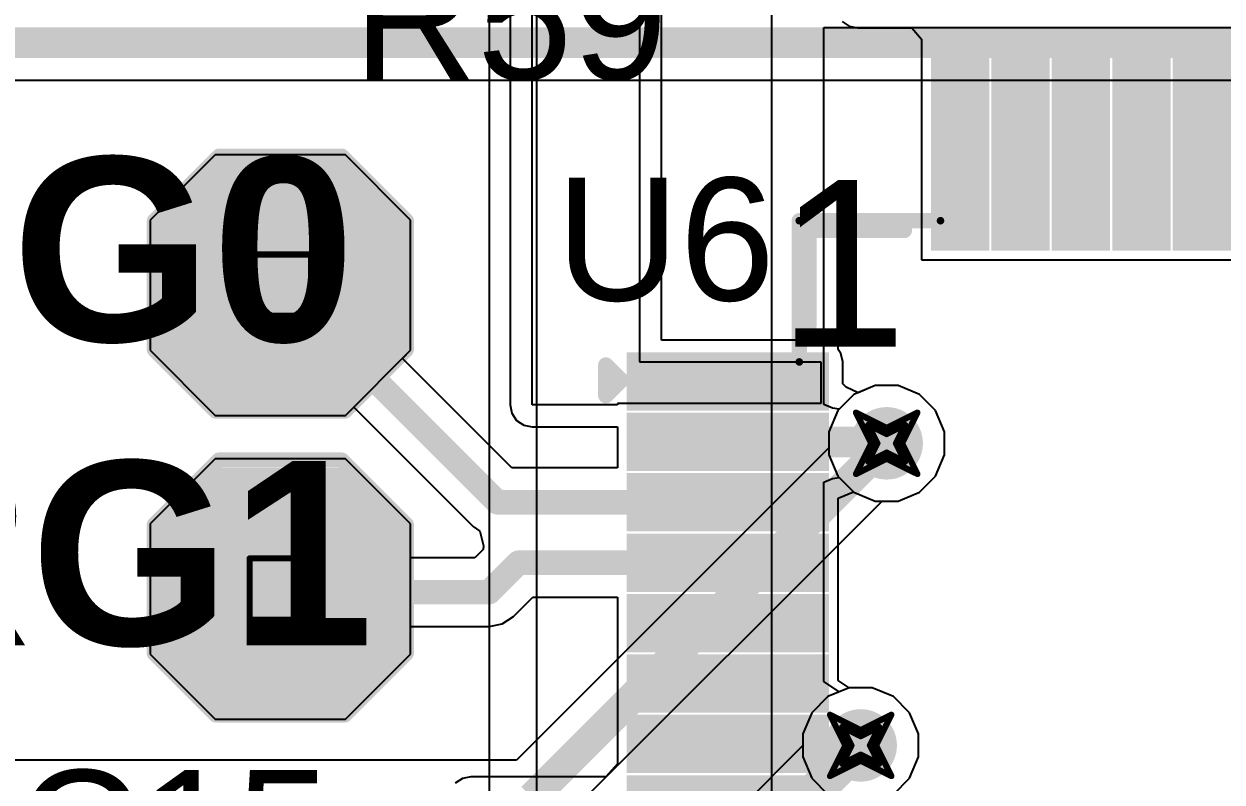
# Model space of a CAD drawing. Header units: inches. Extents: x 0 to 13.9, y -0.2 to 3.4.
# Drawn here: x 1.5475 to 1.9377, y 2.3671 to 2.6141 of the extents above; entities that cross this region are included whole.
import ezdxf

# ---------------------------------------------------------------- set-up
doc = ezdxf.new("R2010")
doc.units = ezdxf.units.IN
doc.header["$MEASUREMENT"] = 0
for name, color, linetype in [('Bottom Layer', 5, 'Continuous'), ('Bottom Solder', 6, 'Continuous'), ('Drill Drawing', 1, 'Continuous'), ('Layer 1', 16, 'Continuous'), ('Layer 2', 76, 'Continuous'), ('Mechanical 4', 56, 'Continuous'), ('Multi-Layer', 9, 'Continuous'), ('Pad Holes', 156, 'Continuous'), ('Top Layer', 1, 'Continuous'), ('Top Overlay', 2, 'Continuous'), ('Top Paste', 8, 'Continuous'), ('Top Solder', 216, 'Continuous'), ('Via Holes', 16, 'Continuous')]:
    doc.layers.add(name, color=color, linetype=linetype)
doc.styles.add('Arial', font='', dxfattribs={"height": 0.2})
doc.styles.add('Arial_Bold', font='', dxfattribs={"height": 0.2})
doc.styles.get('Arial').set_extended_font_data('Arial')
doc.styles.get('Arial_Bold').set_extended_font_data('Arial', bold=True)

msp = doc.modelspace()

# ---------------------------------------------------------------- hatches: boundary and pattern name
at = {"layer": 'Bottom Layer'}
for points in [[(1.64872, 2.56443), (1.61328, 2.56443), (1.59557, 2.54672), (1.59557, 2.51128), (1.61328, 2.49357), (1.64872, 2.49357), (1.66643, 2.51128), (1.66643, 2.54672)], [(1.64872, 2.46543), (1.61328, 2.46543), (1.59557, 2.44772), (1.59557, 2.41228), (1.61328, 2.39457), (1.64872, 2.39457), (1.66643, 2.41228), (1.66643, 2.44772)]]:
    msp.add_hatch(color=5, dxfattribs=at).paths.add_polyline_path(points)
h = msp.add_hatch(color=5, dxfattribs=at)
edge = h.paths.add_edge_path()
edge.add_arc((1.82847, 2.47748), 0.01181, 0, 360)
h = msp.add_hatch(color=5, dxfattribs=at)
edge = h.paths.add_edge_path()
edge.add_arc((1.82, 2.37906), 0.01181, 0, 360)
at = {"layer": 'Bottom Solder'}
for points in [[(1.65072, 2.56843), (1.61128, 2.56843), (1.59157, 2.54872), (1.59157, 2.50928), (1.61128, 2.48957), (1.65072, 2.48957), (1.67043, 2.50928), (1.67043, 2.54872)], [(1.65072, 2.46943), (1.61128, 2.46943), (1.59157, 2.44972), (1.59157, 2.41028), (1.61128, 2.39057), (1.65072, 2.39057), (1.67043, 2.41028), (1.67043, 2.44972)]]:
    msp.add_hatch(color=6, dxfattribs=at).paths.add_polyline_path(points)
at = {"layer": 'Layer 1'}
for points in [[(1.64872, 2.56443), (1.61328, 2.56443), (1.59557, 2.54672), (1.59557, 2.51128), (1.61328, 2.49357), (1.64872, 2.49357), (1.66643, 2.51128), (1.66643, 2.54672)], [(1.64872, 2.46543), (1.61328, 2.46543), (1.59557, 2.44772), (1.59557, 2.41228), (1.61328, 2.39457), (1.64872, 2.39457), (1.66643, 2.41228), (1.66643, 2.44772)]]:
    msp.add_hatch(color=16, dxfattribs=at).paths.add_polyline_path(points)
h = msp.add_hatch(color=16, dxfattribs=at)
edge = h.paths.add_edge_path()
edge.add_arc((1.82847, 2.47748), 0.01181, 0, 360)
h = msp.add_hatch(color=16, dxfattribs=at)
edge = h.paths.add_edge_path()
edge.add_arc((1.82, 2.37906), 0.01181, 0, 360)
at = {"layer": 'Layer 2'}
for points in [[(1.64872, 2.56443), (1.61328, 2.56443), (1.59557, 2.54672), (1.59557, 2.51128), (1.61328, 2.49357), (1.64872, 2.49357), (1.66643, 2.51128), (1.66643, 2.54672)], [(1.64872, 2.46543), (1.61328, 2.46543), (1.59557, 2.44772), (1.59557, 2.41228), (1.61328, 2.39457), (1.64872, 2.39457), (1.66643, 2.41228), (1.66643, 2.44772)]]:
    msp.add_hatch(color=76, dxfattribs=at).paths.add_polyline_path(points)
h = msp.add_hatch(color=76, dxfattribs=at)
edge = h.paths.add_edge_path()
edge.add_arc((1.82847, 2.47748), 0.01181, 0, 360)
h = msp.add_hatch(color=76, dxfattribs=at)
edge = h.paths.add_edge_path()
edge.add_arc((1.82, 2.37906), 0.01181, 0, 360)
at = {"layer": 'Mechanical 4'}
h = msp.add_hatch(color=56, dxfattribs=at)
edge = h.paths.add_edge_path()
edge.add_arc((1.8, 2.55), 0.00125, 0, 360)
h = msp.add_hatch(color=56, dxfattribs=at)
edge = h.paths.add_edge_path()
edge.add_arc((1.8, 2.55), 0.00125, 0, 360)
h = msp.add_hatch(color=56, dxfattribs=at)
edge = h.paths.add_edge_path()
edge.add_arc((1.846, 2.55), 0.00125, 0, 360)
h = msp.add_hatch(color=56, dxfattribs=at)
edge = h.paths.add_edge_path()
edge.add_arc((1.8, 2.504), 0.00125, 0, 360)
at = {"layer": 'Multi-Layer'}
for points in [[(1.64872, 2.56443), (1.61328, 2.56443), (1.59557, 2.54672), (1.59557, 2.51128), (1.61328, 2.49357), (1.64872, 2.49357), (1.66643, 2.51128), (1.66643, 2.54672)], [(1.64872, 2.46543), (1.61328, 2.46543), (1.59557, 2.44772), (1.59557, 2.41228), (1.61328, 2.39457), (1.64872, 2.39457), (1.66643, 2.41228), (1.66643, 2.44772)]]:
    msp.add_hatch(color=9, dxfattribs=at).paths.add_polyline_path(points)
at = {"layer": 'Pad Holes'}
h = msp.add_hatch(color=7, dxfattribs=at)
edge = h.paths.add_edge_path()
edge.add_arc((1.8, 2.55), 0.00125, 0, 360)
h = msp.add_hatch(color=7, dxfattribs=at)
edge = h.paths.add_edge_path()
edge.add_arc((1.8, 2.55), 0.00125, 0, 360)
h = msp.add_hatch(color=7, dxfattribs=at)
edge = h.paths.add_edge_path()
edge.add_arc((1.846, 2.55), 0.00125, 0, 360)
h = msp.add_hatch(color=7, dxfattribs=at)
edge = h.paths.add_edge_path()
edge.add_arc((1.631, 2.529), 0.01811, 0, 360)
h = msp.add_hatch(color=7, dxfattribs=at)
edge = h.paths.add_edge_path()
edge.add_arc((1.8, 2.504), 0.00125, 0, 360)
h = msp.add_hatch(color=7, dxfattribs=at)
edge = h.paths.add_edge_path()
edge.add_arc((1.631, 2.43), 0.01811, 0, 360)
at = {"layer": 'Top Layer'}
for points in [[(1.84685, 2.54429), (1.84685, 2.60217), (1.85787, 2.60217), (1.85787, 2.54429)], [(1.86654, 2.54429), (1.86654, 2.60217), (1.87756, 2.60217), (1.87756, 2.54429)], [(1.88622, 2.54429), (1.88622, 2.60217), (1.89724, 2.60217), (1.89724, 2.54429)], [(1.90591, 2.54429), (1.90591, 2.60217), (1.91693, 2.60217), (1.91693, 2.54429)], [(1.92559, 2.54429), (1.92559, 2.60217), (1.93661, 2.60217), (1.93661, 2.54429)], [(1.64872, 2.56443), (1.61328, 2.56443), (1.59557, 2.54672), (1.59557, 2.51128), (1.61328, 2.49357), (1.64872, 2.49357), (1.66643, 2.51128), (1.66643, 2.54672)], [(1.74783, 2.50315), (1.80571, 2.50315), (1.80571, 2.49213), (1.74783, 2.49213)], [(1.74783, 2.48346), (1.80571, 2.48346), (1.80571, 2.47244), (1.74783, 2.47244)], [(1.64872, 2.46543), (1.61328, 2.46543), (1.59557, 2.44772), (1.59557, 2.41228), (1.61328, 2.39457), (1.64872, 2.39457), (1.66643, 2.41228), (1.66643, 2.44772)], [(1.74783, 2.46378), (1.80571, 2.46378), (1.80571, 2.45276), (1.74783, 2.45276)], [(1.74783, 2.44409), (1.80571, 2.44409), (1.80571, 2.43307), (1.74783, 2.43307)], [(1.74783, 2.42441), (1.80571, 2.42441), (1.80571, 2.41339), (1.74783, 2.41339)], [(1.74783, 2.40472), (1.80571, 2.40472), (1.80571, 2.3937), (1.74783, 2.3937)], [(1.74783, 2.38504), (1.80571, 2.38504), (1.80571, 2.37402), (1.74783, 2.37402)]]:
    msp.add_hatch(color=1, dxfattribs=at).paths.add_polyline_path(points)
h = msp.add_hatch(color=1, dxfattribs=at)
edge = h.paths.add_edge_path()
edge.add_arc((1.82847, 2.47748), 0.01181, 0, 360)
h = msp.add_hatch(color=1, dxfattribs=at)
edge = h.paths.add_edge_path()
edge.add_arc((1.82, 2.37906), 0.01181, 0, 360)
at = {"layer": 'Top Paste'}
for points in [[(1.84685, 2.54429), (1.84685, 2.60217), (1.85787, 2.60217), (1.85787, 2.54429)], [(1.86654, 2.54429), (1.86654, 2.60217), (1.87756, 2.60217), (1.87756, 2.54429)], [(1.88622, 2.54429), (1.88622, 2.60217), (1.89724, 2.60217), (1.89724, 2.54429)], [(1.90591, 2.54429), (1.90591, 2.60217), (1.91693, 2.60217), (1.91693, 2.54429)], [(1.92559, 2.54429), (1.92559, 2.60217), (1.93661, 2.60217), (1.93661, 2.54429)], [(1.74783, 2.50315), (1.80571, 2.50315), (1.80571, 2.49213), (1.74783, 2.49213)], [(1.74783, 2.48346), (1.80571, 2.48346), (1.80571, 2.47244), (1.74783, 2.47244)], [(1.74783, 2.46378), (1.80571, 2.46378), (1.80571, 2.45276), (1.74783, 2.45276)], [(1.74783, 2.44409), (1.80571, 2.44409), (1.80571, 2.43307), (1.74783, 2.43307)], [(1.74783, 2.42441), (1.80571, 2.42441), (1.80571, 2.41339), (1.74783, 2.41339)], [(1.74783, 2.40472), (1.80571, 2.40472), (1.80571, 2.3937), (1.74783, 2.3937)], [(1.74783, 2.38504), (1.80571, 2.38504), (1.80571, 2.37402), (1.74783, 2.37402)]]:
    msp.add_hatch(color=8, dxfattribs=at).paths.add_polyline_path(points)
at = {"layer": 'Top Solder'}
for points in [[(1.84285, 2.54029), (1.84285, 2.60617), (1.86187, 2.60617), (1.86187, 2.54029)], [(1.86254, 2.54029), (1.86254, 2.60617), (1.88156, 2.60617), (1.88156, 2.54029)], [(1.88222, 2.54029), (1.88222, 2.60617), (1.90124, 2.60617), (1.90124, 2.54029)], [(1.90191, 2.54029), (1.90191, 2.60617), (1.92093, 2.60617), (1.92093, 2.54029)], [(1.92159, 2.54029), (1.92159, 2.60617), (1.94061, 2.60617), (1.94061, 2.54029)], [(1.65072, 2.56843), (1.61128, 2.56843), (1.59157, 2.54872), (1.59157, 2.50928), (1.61128, 2.48957), (1.65072, 2.48957), (1.67043, 2.50928), (1.67043, 2.54872)], [(1.74383, 2.50715), (1.80971, 2.50715), (1.80971, 2.48813), (1.74383, 2.48813)], [(1.74383, 2.48746), (1.80971, 2.48746), (1.80971, 2.46844), (1.74383, 2.46844)], [(1.65072, 2.46943), (1.61128, 2.46943), (1.59157, 2.44972), (1.59157, 2.41028), (1.61128, 2.39057), (1.65072, 2.39057), (1.67043, 2.41028), (1.67043, 2.44972)], [(1.74383, 2.46778), (1.80971, 2.46778), (1.80971, 2.44876), (1.74383, 2.44876)], [(1.74383, 2.44809), (1.80971, 2.44809), (1.80971, 2.42907), (1.74383, 2.42907)], [(1.74383, 2.42841), (1.80971, 2.42841), (1.80971, 2.40939), (1.74383, 2.40939)], [(1.74383, 2.40872), (1.80971, 2.40872), (1.80971, 2.3897), (1.74383, 2.3897)], [(1.74383, 2.38904), (1.80971, 2.38904), (1.80971, 2.37002), (1.74383, 2.37002)], [(1.74383, 2.36935), (1.80971, 2.36935), (1.80971, 2.35033), (1.74383, 2.35033)]]:
    msp.add_hatch(color=216, dxfattribs=at).paths.add_polyline_path(points)
at = {"layer": 'Via Holes'}
h = msp.add_hatch(color=7, dxfattribs=at)
edge = h.paths.add_edge_path()
edge.add_arc((1.82847, 2.47748), 0.00591, 0, 360)
h = msp.add_hatch(color=7, dxfattribs=at)
edge = h.paths.add_edge_path()
edge.add_arc((1.82, 2.37906), 0.00591, 0, 360)

# ---------------------------------------------------------------- linework, layer by layer
at = {"layer": 'Bottom Layer'}
for p, q in [((1.60978, 2.57143), (1.58857, 2.55022)), ((1.65222, 2.57143), (1.60978, 2.57143)), ((1.67343, 2.55022), (1.65222, 2.57143)), ((1.58857, 2.55022), (1.58857, 2.50778)), ((1.67343, 2.50778), (1.67343, 2.55022)), ((1.58857, 2.50778), (1.60978, 2.48657)), ((1.65222, 2.48657), (1.67343, 2.50778)), ((1.81782, 2.49343), (1.81253, 2.48814)), ((1.82473, 2.49629), (1.81782, 2.49343)), ((1.83221, 2.49629), (1.82473, 2.49629)), ((1.83913, 2.49343), (1.83221, 2.49629)), ((1.84442, 2.48814), (1.83913, 2.49343)), ((1.60978, 2.48657), (1.65222, 2.48657)), ((1.81253, 2.48814), (1.80966, 2.48122)), ((1.84728, 2.48122), (1.84442, 2.48814)), ((1.80966, 2.48122), (1.80966, 2.47374)), ((1.84728, 2.47374), (1.84728, 2.48122)), ((1.60978, 2.47243), (1.58857, 2.45122)), ((1.65222, 2.47243), (1.60978, 2.47243)), ((1.67343, 2.45122), (1.65222, 2.47243)), ((1.80966, 2.47374), (1.81253, 2.46682)), ((1.84442, 2.46682), (1.84728, 2.47374)), ((1.81253, 2.46682), (1.81782, 2.46153)), ((1.83913, 2.46153), (1.84442, 2.46682)), ((1.81782, 2.46153), (1.82473, 2.45867)), ((1.82473, 2.45867), (1.83221, 2.45867)), ((1.83221, 2.45867), (1.83913, 2.46153)), ((1.58857, 2.45122), (1.58857, 2.40878)), ((1.67343, 2.40878), (1.67343, 2.45122)), ((1.58857, 2.40878), (1.60978, 2.38757)), ((1.65222, 2.38757), (1.67343, 2.40878)), ((1.81626, 2.39787), (1.80934, 2.395)), ((1.82374, 2.39787), (1.81626, 2.39787)), ((1.83066, 2.395), (1.82374, 2.39787)), ((1.80934, 2.395), (1.80405, 2.38971)), ((1.83595, 2.38971), (1.83066, 2.395)), ((1.80405, 2.38971), (1.80119, 2.3828)), ((1.83881, 2.3828), (1.83595, 2.38971)), ((1.60978, 2.38757), (1.65222, 2.38757)), ((1.80119, 2.3828), (1.80119, 2.37531)), ((1.83881, 2.37531), (1.83881, 2.3828)), ((1.80119, 2.37531), (1.80405, 2.3684)), ((1.83595, 2.3684), (1.83881, 2.37531)), ((1.80405, 2.3684), (1.80934, 2.36311)), ((1.83066, 2.36311), (1.83595, 2.3684))]:
    msp.add_line(p, q, dxfattribs=at)
at = {"layer": 'Drill Drawing'}
for points in [[(1.621, 2.539, 0.002, 0.002, 0), (1.641, 2.539, 0.002, 0.002, 0)], [(1.621, 2.519, 0.002, 0.002, 0), (1.621, 2.539, 0.002, 0.002, 0)], [(1.641, 2.519, 0.002, 0.002, 0), (1.641, 2.539, 0.002, 0.002, 0)], [(1.621, 2.519, 0.002, 0.002, 0), (1.641, 2.519, 0.002, 0.002, 0)], [(1.81847, 2.48748, 0.002, 0.002, 0), (1.82847, 2.48248, 0.002, 0.002, 0)], [(1.81847, 2.48748, 0.002, 0.002, 0), (1.82347, 2.47748, 0.002, 0.002, 0)], [(1.82847, 2.48248, 0.002, 0.002, 0), (1.83847, 2.48748, 0.002, 0.002, 0)], [(1.83347, 2.47748, 0.002, 0.002, 0), (1.83847, 2.48748, 0.002, 0.002, 0)], [(1.82247, 2.48348, 0.002, 0.002, 0), (1.82847, 2.48048, 0.002, 0.002, 0)], [(1.82247, 2.48348, 0.002, 0.002, 0), (1.82547, 2.47748, 0.002, 0.002, 0)], [(1.82847, 2.48048, 0.002, 0.002, 0), (1.83447, 2.48348, 0.002, 0.002, 0)], [(1.83147, 2.47748, 0.002, 0.002, 0), (1.83447, 2.48348, 0.002, 0.002, 0)], [(1.81847, 2.46748, 0.002, 0.002, 0), (1.82347, 2.47748, 0.002, 0.002, 0)], [(1.82247, 2.47148, 0.002, 0.002, 0), (1.82547, 2.47748, 0.002, 0.002, 0)], [(1.83147, 2.47748, 0.002, 0.002, 0), (1.83447, 2.47148, 0.002, 0.002, 0)], [(1.83347, 2.47748, 0.002, 0.002, 0), (1.83847, 2.46748, 0.002, 0.002, 0)], [(1.82247, 2.47148, 0.002, 0.002, 0), (1.82847, 2.47448, 0.002, 0.002, 0)], [(1.82847, 2.47448, 0.002, 0.002, 0), (1.83447, 2.47148, 0.002, 0.002, 0)], [(1.81847, 2.46748, 0.002, 0.002, 0), (1.82847, 2.47248, 0.002, 0.002, 0)], [(1.82847, 2.47248, 0.002, 0.002, 0), (1.83847, 2.46748, 0.002, 0.002, 0)], [(1.621, 2.44, 0.002, 0.002, 0), (1.641, 2.44, 0.002, 0.002, 0)], [(1.621, 2.42, 0.002, 0.002, 0), (1.621, 2.44, 0.002, 0.002, 0)], [(1.641, 2.42, 0.002, 0.002, 0), (1.641, 2.44, 0.002, 0.002, 0)], [(1.621, 2.42, 0.002, 0.002, 0), (1.641, 2.42, 0.002, 0.002, 0)], [(1.81, 2.38906, 0.002, 0.002, 0), (1.82, 2.38406, 0.002, 0.002, 0)], [(1.81, 2.38906, 0.002, 0.002, 0), (1.815, 2.37906, 0.002, 0.002, 0)], [(1.82, 2.38406, 0.002, 0.002, 0), (1.83, 2.38906, 0.002, 0.002, 0)], [(1.825, 2.37906, 0.002, 0.002, 0), (1.83, 2.38906, 0.002, 0.002, 0)], [(1.814, 2.38506, 0.002, 0.002, 0), (1.82, 2.38206, 0.002, 0.002, 0)], [(1.814, 2.38506, 0.002, 0.002, 0), (1.817, 2.37906, 0.002, 0.002, 0)], [(1.82, 2.38206, 0.002, 0.002, 0), (1.826, 2.38506, 0.002, 0.002, 0)], [(1.823, 2.37906, 0.002, 0.002, 0), (1.826, 2.38506, 0.002, 0.002, 0)], [(1.81, 2.36906, 0.002, 0.002, 0), (1.815, 2.37906, 0.002, 0.002, 0)], [(1.814, 2.37306, 0.002, 0.002, 0), (1.817, 2.37906, 0.002, 0.002, 0)], [(1.814, 2.37306, 0.002, 0.002, 0), (1.82, 2.37606, 0.002, 0.002, 0)], [(1.82, 2.37606, 0.002, 0.002, 0), (1.826, 2.37306, 0.002, 0.002, 0)], [(1.823, 2.37906, 0.002, 0.002, 0), (1.826, 2.37306, 0.002, 0.002, 0)], [(1.825, 2.37906, 0.002, 0.002, 0), (1.83, 2.36906, 0.002, 0.002, 0)], [(1.81, 2.36906, 0.002, 0.002, 0), (1.82, 2.37406, 0.002, 0.002, 0)], [(1.82, 2.37406, 0.002, 0.002, 0), (1.83, 2.36906, 0.002, 0.002, 0)]]:
    msp.add_lwpolyline(points, format="xyseb", dxfattribs=at)
for points in [[(1.6205, 2.539, 0.001, 0.001, 1), (1.6215, 2.539, 0.001, 0.001, 1)], [(1.6205, 2.539, 0.001, 0.001, 1), (1.6215, 2.539, 0.001, 0.001, 1)], [(1.6405, 2.539, 0.001, 0.001, 1), (1.6415, 2.539, 0.001, 0.001, 1)], [(1.6405, 2.539, 0.001, 0.001, 1), (1.6415, 2.539, 0.001, 0.001, 1)], [(1.6205, 2.519, 0.001, 0.001, 1), (1.6215, 2.519, 0.001, 0.001, 1)], [(1.6205, 2.519, 0.001, 0.001, 1), (1.6215, 2.519, 0.001, 0.001, 1)], [(1.6405, 2.519, 0.001, 0.001, 1), (1.6415, 2.519, 0.001, 0.001, 1)], [(1.6405, 2.519, 0.001, 0.001, 1), (1.6415, 2.519, 0.001, 0.001, 1)], [(1.81797, 2.48748, 0.001, 0.001, 1), (1.81897, 2.48748, 0.001, 0.001, 1)], [(1.81797, 2.48748, 0.001, 0.001, 1), (1.81897, 2.48748, 0.001, 0.001, 1)], [(1.83797, 2.48748, 0.001, 0.001, 1), (1.83897, 2.48748, 0.001, 0.001, 1)], [(1.83797, 2.48748, 0.001, 0.001, 1), (1.83897, 2.48748, 0.001, 0.001, 1)], [(1.82197, 2.48348, 0.001, 0.001, 1), (1.82297, 2.48348, 0.001, 0.001, 1)], [(1.82197, 2.48348, 0.001, 0.001, 1), (1.82297, 2.48348, 0.001, 0.001, 1)], [(1.82797, 2.48248, 0.001, 0.001, 1), (1.82897, 2.48248, 0.001, 0.001, 1)], [(1.82797, 2.48248, 0.001, 0.001, 1), (1.82897, 2.48248, 0.001, 0.001, 1)], [(1.83397, 2.48348, 0.001, 0.001, 1), (1.83497, 2.48348, 0.001, 0.001, 1)], [(1.83397, 2.48348, 0.001, 0.001, 1), (1.83497, 2.48348, 0.001, 0.001, 1)], [(1.82297, 2.47748, 0.001, 0.001, 1), (1.82397, 2.47748, 0.001, 0.001, 1)], [(1.82297, 2.47748, 0.001, 0.001, 1), (1.82397, 2.47748, 0.001, 0.001, 1)], [(1.82497, 2.47748, 0.001, 0.001, 1), (1.82597, 2.47748, 0.001, 0.001, 1)], [(1.82497, 2.47748, 0.001, 0.001, 1), (1.82597, 2.47748, 0.001, 0.001, 1)], [(1.82797, 2.48048, 0.001, 0.001, 1), (1.82897, 2.48048, 0.001, 0.001, 1)], [(1.82797, 2.48048, 0.001, 0.001, 1), (1.82897, 2.48048, 0.001, 0.001, 1)], [(1.83097, 2.47748, 0.001, 0.001, 1), (1.83197, 2.47748, 0.001, 0.001, 1)], [(1.83097, 2.47748, 0.001, 0.001, 1), (1.83197, 2.47748, 0.001, 0.001, 1)], [(1.83297, 2.47748, 0.001, 0.001, 1), (1.83397, 2.47748, 0.001, 0.001, 1)], [(1.83297, 2.47748, 0.001, 0.001, 1), (1.83397, 2.47748, 0.001, 0.001, 1)], [(1.82797, 2.47448, 0.001, 0.001, 1), (1.82897, 2.47448, 0.001, 0.001, 1)], [(1.82797, 2.47448, 0.001, 0.001, 1), (1.82897, 2.47448, 0.001, 0.001, 1)], [(1.82197, 2.47148, 0.001, 0.001, 1), (1.82297, 2.47148, 0.001, 0.001, 1)], [(1.82197, 2.47148, 0.001, 0.001, 1), (1.82297, 2.47148, 0.001, 0.001, 1)], [(1.82797, 2.47248, 0.001, 0.001, 1), (1.82897, 2.47248, 0.001, 0.001, 1)], [(1.82797, 2.47248, 0.001, 0.001, 1), (1.82897, 2.47248, 0.001, 0.001, 1)], [(1.83397, 2.47148, 0.001, 0.001, 1), (1.83497, 2.47148, 0.001, 0.001, 1)], [(1.83397, 2.47148, 0.001, 0.001, 1), (1.83497, 2.47148, 0.001, 0.001, 1)], [(1.81797, 2.46748, 0.001, 0.001, 1), (1.81897, 2.46748, 0.001, 0.001, 1)], [(1.81797, 2.46748, 0.001, 0.001, 1), (1.81897, 2.46748, 0.001, 0.001, 1)], [(1.83797, 2.46748, 0.001, 0.001, 1), (1.83897, 2.46748, 0.001, 0.001, 1)], [(1.83797, 2.46748, 0.001, 0.001, 1), (1.83897, 2.46748, 0.001, 0.001, 1)], [(1.6205, 2.44, 0.001, 0.001, 1), (1.6215, 2.44, 0.001, 0.001, 1)], [(1.6205, 2.44, 0.001, 0.001, 1), (1.6215, 2.44, 0.001, 0.001, 1)], [(1.6405, 2.44, 0.001, 0.001, 1), (1.6415, 2.44, 0.001, 0.001, 1)], [(1.6405, 2.44, 0.001, 0.001, 1), (1.6415, 2.44, 0.001, 0.001, 1)], [(1.6205, 2.42, 0.001, 0.001, 1), (1.6215, 2.42, 0.001, 0.001, 1)], [(1.6205, 2.42, 0.001, 0.001, 1), (1.6215, 2.42, 0.001, 0.001, 1)], [(1.6405, 2.42, 0.001, 0.001, 1), (1.6415, 2.42, 0.001, 0.001, 1)], [(1.6405, 2.42, 0.001, 0.001, 1), (1.6415, 2.42, 0.001, 0.001, 1)], [(1.8095, 2.38906, 0.001, 0.001, 1), (1.8105, 2.38906, 0.001, 0.001, 1)], [(1.8095, 2.38906, 0.001, 0.001, 1), (1.8105, 2.38906, 0.001, 0.001, 1)], [(1.8295, 2.38906, 0.001, 0.001, 1), (1.8305, 2.38906, 0.001, 0.001, 1)], [(1.8295, 2.38906, 0.001, 0.001, 1), (1.8305, 2.38906, 0.001, 0.001, 1)], [(1.8135, 2.38506, 0.001, 0.001, 1), (1.8145, 2.38506, 0.001, 0.001, 1)], [(1.8135, 2.38506, 0.001, 0.001, 1), (1.8145, 2.38506, 0.001, 0.001, 1)], [(1.8195, 2.38406, 0.001, 0.001, 1), (1.8205, 2.38406, 0.001, 0.001, 1)], [(1.8195, 2.38406, 0.001, 0.001, 1), (1.8205, 2.38406, 0.001, 0.001, 1)], [(1.8255, 2.38506, 0.001, 0.001, 1), (1.8265, 2.38506, 0.001, 0.001, 1)], [(1.8255, 2.38506, 0.001, 0.001, 1), (1.8265, 2.38506, 0.001, 0.001, 1)], [(1.8195, 2.38206, 0.001, 0.001, 1), (1.8205, 2.38206, 0.001, 0.001, 1)], [(1.8195, 2.38206, 0.001, 0.001, 1), (1.8205, 2.38206, 0.001, 0.001, 1)], [(1.8145, 2.37906, 0.001, 0.001, 1), (1.8155, 2.37906, 0.001, 0.001, 1)], [(1.8145, 2.37906, 0.001, 0.001, 1), (1.8155, 2.37906, 0.001, 0.001, 1)], [(1.8165, 2.37906, 0.001, 0.001, 1), (1.8175, 2.37906, 0.001, 0.001, 1)], [(1.8165, 2.37906, 0.001, 0.001, 1), (1.8175, 2.37906, 0.001, 0.001, 1)], [(1.8195, 2.37606, 0.001, 0.001, 1), (1.8205, 2.37606, 0.001, 0.001, 1)], [(1.8195, 2.37606, 0.001, 0.001, 1), (1.8205, 2.37606, 0.001, 0.001, 1)], [(1.8225, 2.37906, 0.001, 0.001, 1), (1.8235, 2.37906, 0.001, 0.001, 1)], [(1.8225, 2.37906, 0.001, 0.001, 1), (1.8235, 2.37906, 0.001, 0.001, 1)], [(1.8245, 2.37906, 0.001, 0.001, 1), (1.8255, 2.37906, 0.001, 0.001, 1)], [(1.8245, 2.37906, 0.001, 0.001, 1), (1.8255, 2.37906, 0.001, 0.001, 1)], [(1.8135, 2.37306, 0.001, 0.001, 1), (1.8145, 2.37306, 0.001, 0.001, 1)], [(1.8135, 2.37306, 0.001, 0.001, 1), (1.8145, 2.37306, 0.001, 0.001, 1)], [(1.8195, 2.37406, 0.001, 0.001, 1), (1.8205, 2.37406, 0.001, 0.001, 1)], [(1.8195, 2.37406, 0.001, 0.001, 1), (1.8205, 2.37406, 0.001, 0.001, 1)], [(1.8255, 2.37306, 0.001, 0.001, 1), (1.8265, 2.37306, 0.001, 0.001, 1)], [(1.8255, 2.37306, 0.001, 0.001, 1), (1.8265, 2.37306, 0.001, 0.001, 1)], [(1.8095, 2.36906, 0.001, 0.001, 1), (1.8105, 2.36906, 0.001, 0.001, 1)], [(1.8095, 2.36906, 0.001, 0.001, 1), (1.8105, 2.36906, 0.001, 0.001, 1)], [(1.8295, 2.36906, 0.001, 0.001, 1), (1.8305, 2.36906, 0.001, 0.001, 1)], [(1.8295, 2.36906, 0.001, 0.001, 1), (1.8305, 2.36906, 0.001, 0.001, 1)]]:
    msp.add_lwpolyline(points, format="xyseb", close=True, dxfattribs=at)
at = {"layer": 'Layer 1'}
for p, q in [((1.53709, 2.59576), (2.068, 2.59576)), ((1.60978, 2.57143), (1.58857, 2.55022)), ((1.65222, 2.57143), (1.60978, 2.57143)), ((1.67343, 2.55022), (1.65222, 2.57143)), ((1.58857, 2.55022), (1.58857, 2.50778)), ((1.67343, 2.50778), (1.67343, 2.55022)), ((1.58857, 2.50778), (1.60978, 2.48657)), ((1.65222, 2.48657), (1.67343, 2.50778)), ((1.81782, 2.49343), (1.81253, 2.48814)), ((1.82473, 2.49629), (1.81782, 2.49343)), ((1.83221, 2.49629), (1.82473, 2.49629)), ((1.83913, 2.49343), (1.83221, 2.49629)), ((1.84442, 2.48814), (1.83913, 2.49343)), ((1.60978, 2.48657), (1.65222, 2.48657)), ((1.81253, 2.48814), (1.80966, 2.48122)), ((1.84728, 2.48122), (1.84442, 2.48814)), ((1.80966, 2.48122), (1.80966, 2.47597)), ((1.84728, 2.47374), (1.84728, 2.48122)), ((1.80966, 2.47597), (1.70792, 2.37424)), ((1.60978, 2.47243), (1.58857, 2.45122)), ((1.65222, 2.47243), (1.60978, 2.47243)), ((1.67343, 2.45122), (1.65222, 2.47243)), ((1.84442, 2.46682), (1.84728, 2.47374)), ((1.83913, 2.46153), (1.84442, 2.46682)), ((1.72164, 2.35335), (1.82696, 2.45867)), ((1.82696, 2.45867), (1.83221, 2.45867)), ((1.83221, 2.45867), (1.83913, 2.46153)), ((1.58857, 2.45122), (1.58857, 2.40878)), ((1.67343, 2.40878), (1.67343, 2.45122)), ((1.58857, 2.40878), (1.60978, 2.38757)), ((1.65222, 2.38757), (1.67343, 2.40878)), ((1.81626, 2.39787), (1.80934, 2.395)), ((1.82374, 2.39787), (1.81626, 2.39787)), ((1.83066, 2.395), (1.82374, 2.39787)), ((1.80934, 2.395), (1.80405, 2.38971)), ((1.83595, 2.38971), (1.83066, 2.395)), ((1.80405, 2.38971), (1.80119, 2.3828)), ((1.83881, 2.3828), (1.83595, 2.38971)), ((1.60978, 2.38757), (1.65222, 2.38757)), ((1.80119, 2.3828), (1.80119, 2.37899)), ((1.83881, 2.37531), (1.83881, 2.3828)), ((1.80119, 2.37899), (1.74063, 2.31843)), ((1.70792, 2.37424), (0.90607, 2.37424)), ((1.83595, 2.3684), (1.83881, 2.37531)), ((1.83066, 2.36311), (1.83595, 2.3684))]:
    msp.add_line(p, q, dxfattribs=at)
for points in [[(0.383, 2.608, 0.01, 0.01, 0), (2.068, 2.608, 0.01, 0.01, 0)], [(1.71299, 2.362, 0.01, 0.01, 0), (1.82847, 2.47748, 0.01, 0.01, 0)], [(1.75, 2.30906, 0.012, 0.012, 0), (1.82, 2.37906, 0.012, 0.012, 0)]]:
    msp.add_lwpolyline(points, format="xyseb", dxfattribs=at)
for points in [[(1.82597, 2.47748, 0.005, 0.005, 1), (1.83097, 2.47748, 0.005, 0.005, 1)], [(1.817, 2.37906, 0.006, 0.006, 1), (1.823, 2.37906, 0.006, 0.006, 1)]]:
    msp.add_lwpolyline(points, format="xyseb", close=True, dxfattribs=at)
at = {"layer": 'Layer 2'}
for p, q in [((1.699, 2.885), (1.699, 1.959)), ((1.7145, 1.942), (1.7145, 2.68305)), ((1.791, 2.63564), (1.791, 2.223)), ((1.808, 2.49014), (1.808, 2.613)), ((1.808, 2.613), (2.325, 2.613)), ((1.60978, 2.57143), (1.58857, 2.55022)), ((1.65222, 2.57143), (1.60978, 2.57143)), ((1.67343, 2.55022), (1.65222, 2.57143)), ((1.58857, 2.55022), (1.58857, 2.50778)), ((1.67343, 2.50778), (1.67343, 2.55022)), ((1.58857, 2.50778), (1.60978, 2.48657)), ((1.65222, 2.48657), (1.67343, 2.50778)), ((1.81782, 2.49343), (1.813, 2.48861)), ((1.82473, 2.49629), (1.81782, 2.49343)), ((1.83221, 2.49629), (1.82473, 2.49629)), ((1.83913, 2.49343), (1.83221, 2.49629)), ((1.84442, 2.48814), (1.83913, 2.49343)), ((1.81078, 2.48891), (1.808, 2.49014)), ((1.60978, 2.48657), (1.65222, 2.48657)), ((1.813, 2.48861), (1.81078, 2.48891)), ((1.84728, 2.48122), (1.84442, 2.48814)), ((1.84728, 2.47374), (1.84728, 2.48122)), ((1.60978, 2.47243), (1.58857, 2.45122)), ((1.65222, 2.47243), (1.60978, 2.47243)), ((1.67343, 2.45122), (1.65222, 2.47243)), ((1.84442, 2.46682), (1.84728, 2.47374)), ((1.808, 2.46482), (1.81078, 2.46605)), ((1.81078, 2.46605), (1.813, 2.46635)), ((1.813, 2.46635), (1.81782, 2.46153)), ((1.83913, 2.46153), (1.84442, 2.46682)), ((1.808, 2.39986), (1.808, 2.46482)), ((1.81782, 2.46153), (1.82473, 2.45867)), ((1.82473, 2.45867), (1.83221, 2.45867)), ((1.83221, 2.45867), (1.83913, 2.46153)), ((1.58857, 2.45122), (1.58857, 2.40878)), ((1.67343, 2.40878), (1.67343, 2.45122)), ((1.58857, 2.40878), (1.60978, 2.38757)), ((1.65222, 2.38757), (1.67343, 2.40878)), ((1.813, 2.39652), (1.808, 2.39986)), ((1.81626, 2.39787), (1.813, 2.39652)), ((1.82374, 2.39787), (1.81626, 2.39787)), ((1.83066, 2.395), (1.82374, 2.39787)), ((1.83595, 2.38971), (1.83066, 2.395)), ((1.83881, 2.3828), (1.83595, 2.38971)), ((1.60978, 2.38757), (1.65222, 2.38757)), ((1.83881, 2.37531), (1.83881, 2.3828)), ((1.83595, 2.3684), (1.83881, 2.37531)), ((1.83066, 2.36311), (1.83595, 2.3684))]:
    msp.add_line(p, q, dxfattribs=at)
at = {"layer": 'Mechanical 4'}
for points in [[(1.8, 2.55, 0.005, 0.005, 0), (1.846, 2.55, 0.005, 0.005, 0)], [(1.8, 2.504, 0.005, 0.005, 0), (1.8, 2.55, 0.005, 0.005, 0)]]:
    msp.add_lwpolyline(points, format="xyseb", dxfattribs=at)
for points in [[(1.79875, 2.55, 0.0025, 0.0025, 1), (1.80125, 2.55, 0.0025, 0.0025, 1)], [(1.79875, 2.55, 0.0025, 0.0025, 1), (1.80125, 2.55, 0.0025, 0.0025, 1)], [(1.84475, 2.55, 0.0025, 0.0025, 1), (1.84725, 2.55, 0.0025, 0.0025, 1)], [(1.79875, 2.504, 0.0025, 0.0025, 1), (1.80125, 2.504, 0.0025, 0.0025, 1)]]:
    msp.add_lwpolyline(points, format="xyseb", close=True, dxfattribs=at)
at = {"layer": 'Top Layer'}
for p, q in [((1.70586, 2.717), (1.70586, 2.49)), ((1.713, 2.49), (1.713, 2.717)), ((1.748, 2.717), (1.748, 2.504)), ((1.75514, 2.51114), (1.75514, 2.71517)), ((1.81395, 2.61495), (1.81627, 2.61341)), ((1.81627, 2.61341), (1.819, 2.61286)), ((1.819, 2.61286), (1.83671, 2.61286)), ((1.83671, 2.61286), (1.83985, 2.60917)), ((1.83985, 2.60917), (1.83985, 2.53729)), ((1.60978, 2.57143), (1.58857, 2.55022)), ((1.65222, 2.57143), (1.60978, 2.57143)), ((1.67343, 2.55022), (1.65222, 2.57143)), ((1.58857, 2.55022), (1.58857, 2.50778)), ((1.67343, 2.50778), (1.67343, 2.55022)), ((1.83985, 2.53729), (1.9684, 2.53729)), ((1.807, 2.51114), (1.75514, 2.51114)), ((1.80973, 2.51059), (1.807, 2.51114)), ((1.8104, 2.51015), (1.80973, 2.51059)), ((1.81271, 2.51015), (1.8104, 2.51015)), ((1.81271, 2.50806), (1.81271, 2.51015)), ((1.58857, 2.50778), (1.60978, 2.48657)), ((1.67076, 2.50511), (1.67343, 2.50778)), ((1.70638, 2.46948), (1.67076, 2.50511)), ((1.81359, 2.50673), (1.81271, 2.50806)), ((1.81414, 2.504), (1.81359, 2.50673)), ((1.748, 2.504), (1.807, 2.504)), ((1.807, 2.504), (1.807, 2.49046)), ((1.81414, 2.49682), (1.81414, 2.504)), ((1.81531, 2.49574), (1.81414, 2.49682)), ((1.81914, 2.49397), (1.81531, 2.49574)), ((1.82473, 2.49629), (1.81914, 2.49397)), ((1.83221, 2.49629), (1.82473, 2.49629)), ((1.83913, 2.49343), (1.83221, 2.49629)), ((1.84442, 2.48814), (1.83913, 2.49343)), ((1.70586, 2.49), (1.70641, 2.48727)), ((1.74083, 2.49), (1.713, 2.49)), ((1.807, 2.49046), (1.74083, 2.49046)), ((1.74083, 2.49046), (1.74083, 2.49)), ((1.60978, 2.48657), (1.65222, 2.48657)), ((1.65222, 2.48657), (1.65489, 2.48924)), ((1.65489, 2.48924), (1.6938, 2.45034)), ((1.70641, 2.48727), (1.70795, 2.48495)), ((1.84728, 2.48122), (1.84442, 2.48814)), ((1.70795, 2.48495), (1.71027, 2.48341)), ((1.71027, 2.48341), (1.713, 2.48286)), ((1.713, 2.48286), (1.74083, 2.48286)), ((1.74083, 2.48286), (1.74083, 2.46948)), ((1.84728, 2.47374), (1.84728, 2.48122)), ((1.60978, 2.47243), (1.58857, 2.45122)), ((1.65222, 2.47243), (1.60978, 2.47243)), ((1.67343, 2.45122), (1.65222, 2.47243)), ((1.84442, 2.46682), (1.84728, 2.47374)), ((1.74083, 2.46948), (1.70638, 2.46948)), ((1.83913, 2.46153), (1.84442, 2.46682)), ((1.81271, 2.45957), (1.81771, 2.46164)), ((1.81271, 2.42607), (1.81271, 2.45957)), ((1.81771, 2.46164), (1.81782, 2.46153)), ((1.81782, 2.46153), (1.82473, 2.45867)), ((1.82473, 2.45867), (1.83221, 2.45867)), ((1.83221, 2.45867), (1.83913, 2.46153)), ((1.58857, 2.45122), (1.58857, 2.40878)), ((1.67343, 2.44022), (1.67343, 2.45122)), ((1.6938, 2.45034), (1.6938, 2.45034)), ((1.6938, 2.45034), (1.69596, 2.44889)), ((1.69596, 2.44889), (1.69713, 2.44412)), ((1.69703, 2.44289), (1.69435, 2.44022)), ((1.69713, 2.44412), (1.69703, 2.44289)), ((1.69435, 2.44022), (1.67343, 2.44022)), ((1.70693, 2.42107), (1.71323, 2.42737)), ((1.71323, 2.42737), (1.74083, 2.42737)), ((1.74083, 2.42737), (1.74083, 2.40639)), ((1.81271, 2.40024), (1.81271, 2.42607)), ((1.70329, 2.41864), (1.70693, 2.42107)), ((1.67343, 2.40878), (1.67343, 2.41778)), ((1.67343, 2.41778), (1.699, 2.41778)), ((1.699, 2.41778), (1.70329, 2.41864)), ((1.699, 2.41778), (1.699, 2.41778)), ((1.58857, 2.40878), (1.60978, 2.38757)), ((1.65222, 2.38757), (1.67343, 2.40878)), ((1.74083, 2.40639), (1.74083, 2.3731)), ((1.81626, 2.39787), (1.81271, 2.40024)), ((1.82374, 2.39787), (1.81626, 2.39787)), ((1.83066, 2.395), (1.82374, 2.39787)), ((1.83595, 2.38971), (1.83066, 2.395)), ((1.83881, 2.3828), (1.83595, 2.38971)), ((1.60978, 2.38757), (1.65222, 2.38757)), ((1.83881, 2.37531), (1.83881, 2.3828)), ((1.74083, 2.3731), (1.737, 2.36882)), ((1.83595, 2.3684), (1.83881, 2.37531)), ((1.693, 2.36882), (1.69027, 2.36828)), ((1.737, 2.36882), (1.693, 2.36882)), ((1.69027, 2.36828), (1.68795, 2.36673)), ((1.83066, 2.36311), (1.83595, 2.3684))]:
    msp.add_line(p, q, dxfattribs=at)
for points in [[(1.631, 2.529, 0.008, 0.008, 0), (1.70173, 2.45827, 0.008, 0.008, 0)], [(1.77677, 2.47795, 0.01, 0.01, 0), (1.828, 2.47795, 0.01, 0.01, 0)], [(1.70173, 2.45827, 0.008, 0.008, 0), (1.77677, 2.45827, 0.008, 0.008, 0)], [(1.699, 2.429, 0.008, 0.008, 0), (1.70858, 2.43858, 0.008, 0.008, 0)], [(1.70858, 2.43858, 0.008, 0.008, 0), (1.77677, 2.43858, 0.008, 0.008, 0)], [(1.631, 2.43, 0.008, 0.008, 0), (1.632, 2.429, 0.008, 0.008, 0)], [(1.632, 2.429, 0.008, 0.008, 0), (1.699, 2.429, 0.008, 0.008, 0)], [(1.77677, 2.37953, 0.01, 0.01, 0), (1.81953, 2.37953, 0.01, 0.01, 0)]]:
    msp.add_lwpolyline(points, format="xyseb", dxfattribs=at)
for points in [[(1.629, 2.529, 0.004, 0.004, 1), (1.633, 2.529, 0.004, 0.004, 1)], [(1.77427, 2.47795, 0.005, 0.005, 1), (1.77927, 2.47795, 0.005, 0.005, 1)], [(1.8255, 2.47795, 0.005, 0.005, 1), (1.8305, 2.47795, 0.005, 0.005, 1)], [(1.69973, 2.45827, 0.004, 0.004, 1), (1.70373, 2.45827, 0.004, 0.004, 1)], [(1.69973, 2.45827, 0.004, 0.004, 1), (1.70373, 2.45827, 0.004, 0.004, 1)], [(1.77477, 2.45827, 0.004, 0.004, 1), (1.77877, 2.45827, 0.004, 0.004, 1)], [(1.70658, 2.43858, 0.004, 0.004, 1), (1.71058, 2.43858, 0.004, 0.004, 1)], [(1.70658, 2.43858, 0.004, 0.004, 1), (1.71058, 2.43858, 0.004, 0.004, 1)], [(1.77477, 2.43858, 0.004, 0.004, 1), (1.77877, 2.43858, 0.004, 0.004, 1)], [(1.629, 2.43, 0.004, 0.004, 1), (1.633, 2.43, 0.004, 0.004, 1)], [(1.63, 2.429, 0.004, 0.004, 1), (1.634, 2.429, 0.004, 0.004, 1)], [(1.63, 2.429, 0.004, 0.004, 1), (1.634, 2.429, 0.004, 0.004, 1)], [(1.697, 2.429, 0.004, 0.004, 1), (1.701, 2.429, 0.004, 0.004, 1)], [(1.697, 2.429, 0.004, 0.004, 1), (1.701, 2.429, 0.004, 0.004, 1)], [(1.77427, 2.37953, 0.005, 0.005, 1), (1.77927, 2.37953, 0.005, 0.005, 1)], [(1.81703, 2.37953, 0.005, 0.005, 1), (1.82203, 2.37953, 0.005, 0.005, 1)]]:
    msp.add_lwpolyline(points, format="xyseb", close=True, dxfattribs=at)
at = {"layer": 'Top Overlay'}
for points in [[(1.59, 2.55, 0.005, 0.005, 0), (1.611, 2.571, 0.005, 0.005, 0)], [(1.611, 2.571, 0.005, 0.005, 0), (1.651, 2.571, 0.005, 0.005, 0)], [(1.651, 2.571, 0.005, 0.005, 0), (1.672, 2.55, 0.005, 0.005, 0)], [(1.59, 2.508, 0.005, 0.005, 0), (1.59, 2.55, 0.005, 0.005, 0)], [(1.672, 2.508, 0.005, 0.005, 0), (1.672, 2.55, 0.005, 0.005, 0)], [(1.80315, 2.54685, 0.005, 0.005, 0), (1.83425, 2.54685, 0.005, 0.005, 0)], [(1.80315, 2.51575, 0.005, 0.005, 0), (1.80315, 2.54685, 0.005, 0.005, 0)], [(1.59, 2.508, 0.005, 0.005, 0), (1.61, 2.488, 0.005, 0.005, 0)], [(1.652, 2.488, 0.005, 0.005, 0), (1.672, 2.508, 0.005, 0.005, 0)], [(1.737, 2.503, 0.005, 0.005, 0), (1.742, 2.498, 0.005, 0.005, 0)], [(1.737, 2.493, 0.005, 0.005, 0), (1.737, 2.503, 0.005, 0.005, 0)], [(1.737, 2.493, 0.005, 0.005, 0), (1.742, 2.498, 0.005, 0.005, 0)], [(1.611, 2.488, 0.005, 0.005, 0), (1.652, 2.488, 0.005, 0.005, 0)], [(1.59, 2.451, 0.005, 0.005, 0), (1.611, 2.472, 0.005, 0.005, 0)], [(1.611, 2.472, 0.005, 0.005, 0), (1.651, 2.472, 0.005, 0.005, 0)], [(1.651, 2.472, 0.005, 0.005, 0), (1.672, 2.451, 0.005, 0.005, 0)], [(1.59, 2.409, 0.005, 0.005, 0), (1.59, 2.451, 0.005, 0.005, 0)], [(1.672, 2.409, 0.005, 0.005, 0), (1.672, 2.451, 0.005, 0.005, 0)], [(1.59, 2.409, 0.005, 0.005, 0), (1.61, 2.389, 0.005, 0.005, 0)], [(1.652, 2.389, 0.005, 0.005, 0), (1.672, 2.409, 0.005, 0.005, 0)], [(1.611, 2.389, 0.005, 0.005, 0), (1.652, 2.389, 0.005, 0.005, 0)]]:
    msp.add_lwpolyline(points, format="xyseb", dxfattribs=at)
for points in [[(1.60975, 2.571, 0.0025, 0.0025, 1), (1.61225, 2.571, 0.0025, 0.0025, 1)], [(1.60975, 2.571, 0.0025, 0.0025, 1), (1.61225, 2.571, 0.0025, 0.0025, 1)], [(1.64975, 2.571, 0.0025, 0.0025, 1), (1.65225, 2.571, 0.0025, 0.0025, 1)], [(1.64975, 2.571, 0.0025, 0.0025, 1), (1.65225, 2.571, 0.0025, 0.0025, 1)], [(1.58875, 2.55, 0.0025, 0.0025, 1), (1.59125, 2.55, 0.0025, 0.0025, 1)], [(1.58875, 2.55, 0.0025, 0.0025, 1), (1.59125, 2.55, 0.0025, 0.0025, 1)], [(1.67075, 2.55, 0.0025, 0.0025, 1), (1.67325, 2.55, 0.0025, 0.0025, 1)], [(1.67075, 2.55, 0.0025, 0.0025, 1), (1.67325, 2.55, 0.0025, 0.0025, 1)], [(1.8019, 2.54685, 0.0025, 0.0025, 1), (1.8044, 2.54685, 0.0025, 0.0025, 1)], [(1.8019, 2.54685, 0.0025, 0.0025, 1), (1.8044, 2.54685, 0.0025, 0.0025, 1)], [(1.833, 2.54685, 0.0025, 0.0025, 1), (1.8355, 2.54685, 0.0025, 0.0025, 1)], [(1.8019, 2.51575, 0.0025, 0.0025, 1), (1.8044, 2.51575, 0.0025, 0.0025, 1)], [(1.58875, 2.508, 0.0025, 0.0025, 1), (1.59125, 2.508, 0.0025, 0.0025, 1)], [(1.58875, 2.508, 0.0025, 0.0025, 1), (1.59125, 2.508, 0.0025, 0.0025, 1)], [(1.67075, 2.508, 0.0025, 0.0025, 1), (1.67325, 2.508, 0.0025, 0.0025, 1)], [(1.67075, 2.508, 0.0025, 0.0025, 1), (1.67325, 2.508, 0.0025, 0.0025, 1)], [(1.73575, 2.503, 0.0025, 0.0025, 1), (1.73825, 2.503, 0.0025, 0.0025, 1)], [(1.73575, 2.503, 0.0025, 0.0025, 1), (1.73825, 2.503, 0.0025, 0.0025, 1)], [(1.74075, 2.498, 0.0025, 0.0025, 1), (1.74325, 2.498, 0.0025, 0.0025, 1)], [(1.74075, 2.498, 0.0025, 0.0025, 1), (1.74325, 2.498, 0.0025, 0.0025, 1)], [(1.73575, 2.493, 0.0025, 0.0025, 1), (1.73825, 2.493, 0.0025, 0.0025, 1)], [(1.73575, 2.493, 0.0025, 0.0025, 1), (1.73825, 2.493, 0.0025, 0.0025, 1)], [(1.60875, 2.488, 0.0025, 0.0025, 1), (1.61125, 2.488, 0.0025, 0.0025, 1)], [(1.60975, 2.488, 0.0025, 0.0025, 1), (1.61225, 2.488, 0.0025, 0.0025, 1)], [(1.65075, 2.488, 0.0025, 0.0025, 1), (1.65325, 2.488, 0.0025, 0.0025, 1)], [(1.65075, 2.488, 0.0025, 0.0025, 1), (1.65325, 2.488, 0.0025, 0.0025, 1)], [(1.60975, 2.472, 0.0025, 0.0025, 1), (1.61225, 2.472, 0.0025, 0.0025, 1)], [(1.60975, 2.472, 0.0025, 0.0025, 1), (1.61225, 2.472, 0.0025, 0.0025, 1)], [(1.64975, 2.472, 0.0025, 0.0025, 1), (1.65225, 2.472, 0.0025, 0.0025, 1)], [(1.64975, 2.472, 0.0025, 0.0025, 1), (1.65225, 2.472, 0.0025, 0.0025, 1)], [(1.58875, 2.451, 0.0025, 0.0025, 1), (1.59125, 2.451, 0.0025, 0.0025, 1)], [(1.58875, 2.451, 0.0025, 0.0025, 1), (1.59125, 2.451, 0.0025, 0.0025, 1)], [(1.67075, 2.451, 0.0025, 0.0025, 1), (1.67325, 2.451, 0.0025, 0.0025, 1)], [(1.67075, 2.451, 0.0025, 0.0025, 1), (1.67325, 2.451, 0.0025, 0.0025, 1)], [(1.58875, 2.409, 0.0025, 0.0025, 1), (1.59125, 2.409, 0.0025, 0.0025, 1)], [(1.58875, 2.409, 0.0025, 0.0025, 1), (1.59125, 2.409, 0.0025, 0.0025, 1)], [(1.67075, 2.409, 0.0025, 0.0025, 1), (1.67325, 2.409, 0.0025, 0.0025, 1)], [(1.67075, 2.409, 0.0025, 0.0025, 1), (1.67325, 2.409, 0.0025, 0.0025, 1)], [(1.60875, 2.389, 0.0025, 0.0025, 1), (1.61125, 2.389, 0.0025, 0.0025, 1)], [(1.60975, 2.389, 0.0025, 0.0025, 1), (1.61225, 2.389, 0.0025, 0.0025, 1)], [(1.65075, 2.389, 0.0025, 0.0025, 1), (1.65325, 2.389, 0.0025, 0.0025, 1)], [(1.65075, 2.389, 0.0025, 0.0025, 1), (1.65325, 2.389, 0.0025, 0.0025, 1)]]:
    msp.add_lwpolyline(points, format="xyseb", close=True, dxfattribs=at)

# ---------------------------------------------------------------- texts
at = {"layer": 'Mechanical 4', "style": 'Arial'}
msp.add_text('1', height=0.05425, dxfattribs=at).set_placement((1.793, 2.509))
at = {"layer": 'Top Overlay'}
for s, height, style, p in [('R59', 0.04, 'Arial', (1.65468, 2.59601)), ('RG0', 0.06, 'Arial_Bold', (1.483, 2.5107)), ('U6', 0.04, 'Arial', (1.72068, 2.52401)), ('RG1', 0.06, 'Arial_Bold', (1.48903, 2.4117)), ('C15', 0.04, 'Arial', (1.54502, 2.33101))]:
    msp.add_text(s, height=height, dxfattribs=dict(at, style=style)).set_placement(p)

doc.saveas('drawing.dxf')
